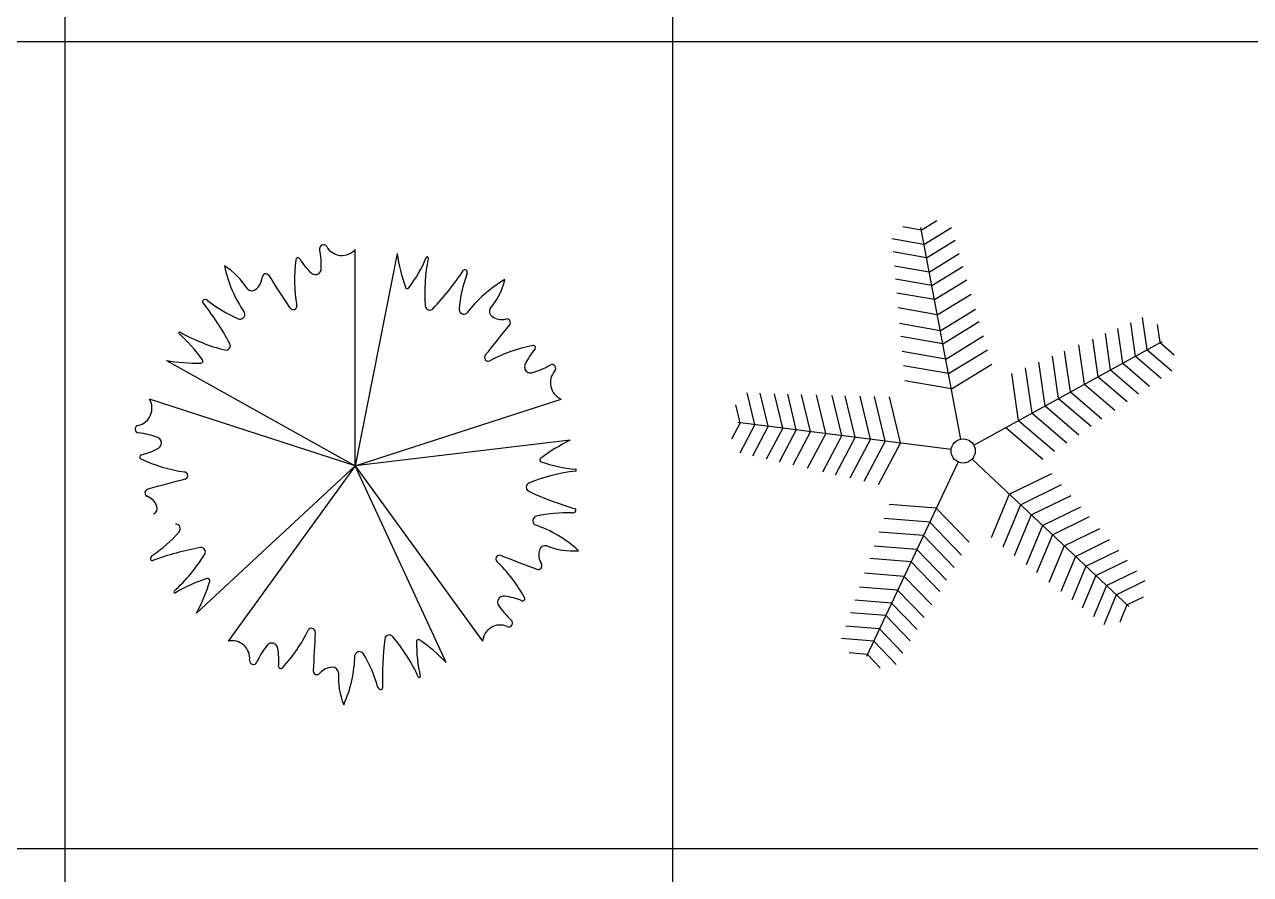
# Model space of a CAD drawing. Header units: millimetres. Extents: x -4017 to 59953, y -688 to 66564.
# Drawn here: x 30828 to 35053, y 34195 to 37122 of the extents above; entities that cross this region are included whole.
import ezdxf

# ---------------------------------------------------------------- set-up
doc = ezdxf.new("R2010")
doc.units = ezdxf.units.MM
doc.layers.add('www.cad-blocks.net', color=7, linetype='Continuous')

# ---------------------------------------------------------------- blocks, each defined once
blk = doc.blocks.new('A$C516926BB')
for p, q in [((33.426, 38.5194), (33.426, 0)), ((35.5196, 38.5194), (35.5196, 0)), ((0, 27.6876), (62.4121, 27.6876)), ((0, 24.9084), (62.4121, 24.9084))]:
    blk.add_line(p, q)
blk = doc.blocks.new('A$C11552F8B')
at = {"color": 0}
for p, q in [((0.7591, 0.8221), (0.7591, 1.5678)), ((0.9034, 1.5537), (0.7591, 0.8221)), ((0.1079, 1.1855), (0.7591, 0.8221)), ((0.7591, 0.8221), (0.0499, 1.0525)), ((0.7591, 0.8221), (1.4683, 1.0525)), ((1.4995, 0.9109), (0.7591, 0.8221)), ((0.2123, 0.3151), (0.7591, 0.8221)), ((0.7591, 0.8221), (0.3208, 0.2188)), ((1.0723, 0.1454), (0.7591, 0.8221)), ((0.7591, 0.8221), (1.1974, 0.2188))]:
    blk.add_line(p, q, dxfattribs=at)
for centre, major_axis, start_param, end_param in [((0.6491, 1.5707), (-0.00933, 0.00933), 4.45685, 7.278091), ((0.3781, 1.513), (0.1866, 0.1866), 5.447375, 5.707295), ((0.7132, 1.6082), (0.0432, 0.0432), 2.886053, 4.775615), ((1.095, 1.4668), (-0.3855, 0.3855), 0.665612, 0.954393), ((0.5613, 1.5311), (0.00544, 0.00544), 6.046464, 8.519594), ((0.763, 1.6543), (0.1617, 0.1617), 2.904871, 3.169838), ((1.5219, 1.6429), (-0.4418, 0.4418), 0.928681, 1.12013), ((0.5632, 1.7242), (0.3377, 0.3377), 4.849433, 5.102139), ((1.6017, 1.417), (-0.4265, 0.4265), 0.583552, 0.858395), ((1.0072, 1.5387), (0.00257, 0.00257), 5.295941, 8.243732), ((0.1804, 1.3037), (0.1721, 0.1721), 6.05413, 6.515261), ((0.7354, 1.5989), (-0.3084, 0.3084), 0.988976, 1.392831), ((0.451, 1.4707), (-0.00917, 0.00917), 4.504964, 7.001364), ((0.6233, 1.5066), (0.018, 0.018), 3.169838, 3.741204), ((0.6222, 1.5007), (0.0137, 0.0137), 3.741204, 5.447375), ((0.2339, 2.1064), (-0.7681, 0.7681), 3.174075, 3.330195), ((1.5913, 1.3178), (0.3372, 0.3372), 2.003056, 2.261542), ((1.1369, 1.4929), (0.00385, 0.00385), 6.270768, 8.042584), ((1.1313, 1.4874), (0.00943, 0.00943), 5.144649, 6.270768), ((0.3799, 1.4755), (0.0412, 0.0412), 4.580471, 5.430568), ((-102.6971, -65.8102), (-87.0903, 87.0903), 4.503881, 4.504964), ((0.9383, 1.44), (-0.00492, 0.00492), 1.12013, 3.278637), ((1.4906, 1.0847), (-0.3084, 0.3084), -0.267661, 0.136194), ((1.0383, 1.5213), (-0.1721, 0.1721), 3.226697, 3.687828), ((0.2414, 1.3817), (0.00943, 0.00943), 0.118101, 1.24422), ((0.4028, 1.4457), (0.0146, 0.0146), 3.065003, 4.580471), ((0.2379, 1.3887), (-0.00385, 0.00385), -0.326576, 1.445239), ((-0.6247, 0.7195), (0.7681, 0.7681), 6.001508, 6.157628), ((0.5448, 1.7667), (-0.3372, 0.3372), 1.688897, 1.947383), ((0.5451, 1.373), (-0.00888, 0.00888), 1.362289, 4.095985), ((1.0154, 1.3742), (-0.0108, 0.0108), 0.858395, 3.174075), ((1.133, 1.3614), (-0.0117, 0.0117), 0.690746, 3.021822), ((1.2421, 1.3537), (-0.0146, 0.0146), 0.23757, 1.753037), ((0.3618, 1.3443), (-0.0117, 0.0117), 1.947383, 4.278459), ((1.2634, 1.3846), (-0.0412, 0.0412), 1.753037, 2.603134), ((1.2808, 1.3155), (0.00917, 0.00917), 4.819123, 7.315523), ((0.1542, 1.2795), (0.00257, 0.00257), 0.269392, 3.217183), ((-0.1594, 0.9145), (-0.3377, 0.3377), 4.535273, 4.78798), ((0.4537, 1.8073), (-0.4265, 0.4265), 1.840189, 2.115032), ((-94.5817, 78.6242), (-87.0903, 87.0903), 3.247245, 3.248327), ((0.3133, 1.2365), (0.0108, 0.0108), 3.685829, 6.001508), ((1.476, 0.7019), (-0.3855, 0.3855), -0.591025, -0.302244), ((1.3722, 1.2293), (0.00544, 0.00544), 4.789827, 7.262957), ((0.2141, 1.8012), (0.4418, 0.4418), 3.756114, 3.947563), ((0.2269, 1.1835), (0.00492, 0.00492), 3.947563, 6.10607), ((1.2169, 1.1958), (-0.00888, 0.00888), 0.105652, 2.839349), ((1.5518, 1.0756), (0.1617, 0.1617), 1.648235, 1.913202), ((1.3681, 1.1627), (0.018, 0.018), 1.913202, 2.484567), ((1.3622, 1.162), (-0.0137, 0.0137), 0.913771, 2.619941), ((1.2985, 1.3979), (0.1866, 0.1866), 4.190738, 4.450658), ((1.4926, 1.1086), (-0.0432, 0.0432), 0.05862, 1.948182), ((1.437, 1.158), (0.00933, 0.00933), 4.771009, 7.592251), ((-0.0027, 1.0214), (0.0432, 0.0432), 4.142691, 6.032252), ((0.0132, 0.9488), (0.00933, 0.00933), 1.001098, 3.822339), ((-0.0158, 0.6733), (-0.1866, 0.1866), -1.14997, -0.89005), ((0.0714, 0.9017), (0.0137, 0.0137), 4.997841, 6.704012), ((0.0662, 0.9045), (0.018, 0.018), 4.426476, 4.997841), ((1.7755, 0.3503), (-0.4418, 0.4418), -0.327956, -0.136507), ((0.0237, 0.8531), (0.00544, 0.00544), 1.019916, 3.493046), ((0.2497, 1.3408), (-0.3855, 0.3855), 1.922249, 2.21103), ((-0.0312, 1.083), (-0.1617, 0.1617), 2.590712, 2.855679), ((1.4021, 0.8426), (0.00492, 0.00492), 1.434289, 3.592796), ((1.5853, 0.2046), (-0.4265, 0.4265), -0.673085, -0.398242), ((1.5564, 1.2872), (0.3377, 0.3377), 3.592796, 3.845502), ((1.5173, 0.8076), (0.00257, 0.00257), 4.039304, 6.987095), ((32.1604, -118.161), (87.0903, 87.0903), 1.04813, 1.049212), ((0.169, 0.7889), (-0.00888, 0.00888), 2.618926, 5.352622), ((1.3633, 0.7489), (-0.0108, 0.0108), -0.398242, 1.917438), ((0.047, 0.7295), (-0.00917, 0.00917), -0.521584, 1.974816), ((1.8183, 1.7184), (0.7681, 0.7681), 3.488234, 3.644354), ((0.0205, 0.6634), (-0.0412, 0.0412), 4.266311, 5.116408), ((0.0559, 0.6759), (-0.0146, 0.0146), 2.750844, 4.266311), ((1.3875, 0.6332), (-0.0117, 0.0117), -0.565891, 1.765184), ((1.4877, 0.1838), (0.3372, 0.3372), 0.746419, 1.004905), ((1.5068, 0.6737), (0.00943, 0.00943), 3.888012, 5.014132), ((1.5138, 0.67), (0.00385, 0.00385), 5.014132, 6.785946), ((-0.2055, 0.9102), (0.3372, 0.3372), 4.516331, 4.774816), ((0.1397, 0.6056), (-0.0117, 0.0117), 3.20402, 5.535096), ((1.2349, 0.2076), (-0.3084, 0.3084), -1.524299, -1.120443), ((1.4139, 0.527), (-0.0146, 0.0146), -1.019067, 0.4964), ((0.0669, 0.5026), (-0.00943, 0.00943), -0.196058, 0.930061), ((0.429, -0.5256), (0.7681, 0.7681), 0.97496, 1.13108), ((-0.2723, 0.8361), (-0.4265, 0.4265), 3.096826, 3.37167), ((0.2272, 0.5261), (0.0108, 0.0108), 4.942466, 7.258146), ((1.256, 0.5022), (-0.00888, 0.00888), -1.150985, 1.582711), ((45.2914, 115.5387), (87.0903, 87.0903), 3.561404, 3.562486), ((1.4499, 0.5163), (-0.0412, 0.0412), 0.4964, 1.346497), ((1.5103, 0.7726), (0.1721, 0.1721), 3.540856, 4.001987), ((0.0591, 0.5015), (0.00385, 0.00385), 2.500857, 4.272672), ((0.8663, 0.1031), (0.3855, 0.3855), 6.00632, 6.2951), ((1.3896, 0.4784), (0.00917, 0.00917), 3.562486, 6.058886), ((0.3874, -0.0228), (0.3377, 0.3377), 1.079522, 1.332228), ((-0.3405, 0.6064), (-0.4418, 0.4418), 3.441955, 3.633404), ((0.2509, 0.4276), (0.00492, 0.00492), 5.2042, 7.362707), ((0.1372, 0.3882), (0.00257, 0.00257), 1.52603, 4.473821), ((1.2687, 0.3535), (-0.0137, 0.0137), -0.342866, 1.363304), ((1.4734, 0.487), (-0.1866, 0.1866), 1.363304, 1.623224), ((1.2712, 0.3481), (-0.018, 0.018), -0.914232, -0.342866), ((1.2451, 0.1465), (0.1617, 0.1617), 0.391597, 0.656564), ((1.3358, 0.3648), (-0.00544, 0.00544), 1.962394, 4.435523), ((0.1084, 0.4979), (0.3855, 0.3855), 4.749683, 5.038463), ((0.6084, 0.2507), (-0.00888, 0.00888), 3.875563, 6.60926), ((1.2582, 0.2131), (-0.0432, 0.0432), -1.198017, 0.691545), ((1.288, 0.2812), (-0.00933, 0.00933), 1.943576, 4.764817), ((0.3341, 0.1592), (0.0432, 0.0432), 5.399328, 7.28889), ((0.4709, 0.1927), (-0.0137, 0.0137), 4.683682, 6.389853), ((123.6224, -6.0813), (-87.0903, 87.0903), 0.73397, 0.735053), ((1.9388, 0.0917), (0.7681, 0.7681), 2.231597, 2.387717), ((0.8762, 0.2248), (0.0108, 0.0108), 6.199103, 8.514783), ((0.4271, -0.1545), (-0.4265, 0.4265), 4.353463, 4.628306), ((1.4478, 0.2075), (0.3377, 0.3377), 2.336159, 2.588865), ((0.9773, 0.2169), (-0.00492, 0.00492), -1.393145, 0.765362), ((0.6244, -0.2903), (-0.4418, 0.4418), 4.698592, 4.890041), ((0.6612, 0.0392), (-0.1866, 0.1866), 0.106667, 0.366588), ((0.4666, 0.1886), (0.018, 0.018), 5.683113, 6.254478), ((0.2668, 0.1511), (0.1617, 0.1617), 5.418146, 5.683113), ((0.3217, 0.1797), (0.3084, 0.3084), 5.073046, 5.476901), ((0.7736, 0.1661), (-0.0117, 0.0117), 4.460657, 6.791733), ((0.3772, -0.0681), (0.3372, 0.3372), 5.772967, 6.031453), ((0.4081, 0.1519), (0.00933, 0.00933), 2.257735, 5.078977), ((0.5024, 0.1323), (-0.00544, 0.00544), 0.705757, 3.178887), ((0.6818, 0.0706), (-0.0412, 0.0412), -0.760237, 0.08986), ((0.6808, 0.1082), (-0.0146, 0.0146), 4.007481, 5.522948), ((0.6271, 0.1163), (-0.00917, 0.00917), 0.735053, 3.231453), ((0.9442, 0.0923), (-0.1721, 0.1721), 0.713422, 1.174553), ((0.9796, 0.0965), (0.00257, 0.00257), 2.782667, 5.730458), ((0.849, 0.0651), (-0.00943, 0.00943), 1.060578, 2.186698), ((0.8477, 0.0573), (0.00385, 0.00385), 3.757494, 5.529309)]:
    blk.add_ellipse(centre, major_axis=major_axis, ratio=1, start_param=start_param, end_param=end_param, dxfattribs=at)
blk = doc.blocks.new('A$C48470491')
at = {"color": 0}
for p, q in [((0.6533, 1.5073), (0.7076, 1.5405)), ((0.6533, 1.5073), (0.7076, 1.5405)), ((0.6533, 1.5073), (0.5905, 1.5182)), ((0.6533, 1.5073), (0.5905, 1.5182)), ((0.7903, 0.7874), (0.6517, 1.5156)), ((0.6627, 1.4574), (0.7581, 1.5157)), ((0.6627, 1.4574), (0.7581, 1.5157)), ((0.6627, 1.4574), (0.5527, 1.4766)), ((0.6627, 1.4574), (0.5527, 1.4766)), ((0.6714, 1.4119), (0.7707, 1.4726)), ((0.6714, 1.4119), (0.7707, 1.4726)), ((0.6714, 1.4119), (0.5567, 1.4319)), ((0.6714, 1.4119), (0.5567, 1.4319)), ((0.6808, 1.3624), (0.7845, 1.4258)), ((0.6808, 1.3624), (0.7845, 1.4258)), ((0.6808, 1.3624), (0.5611, 1.3832)), ((0.6808, 1.3624), (0.5611, 1.3832)), ((0.6897, 1.316), (0.7975, 1.3819)), ((0.6897, 1.316), (0.7975, 1.3819)), ((0.6897, 1.316), (0.5652, 1.3376)), ((0.6897, 1.316), (0.5652, 1.3376)), ((0.6989, 1.2675), (0.811, 1.336)), ((0.6989, 1.2675), (0.811, 1.336)), ((0.6989, 1.2675), (0.5695, 1.29)), ((0.6989, 1.2675), (0.5695, 1.29)), ((0.7088, 1.2153), (0.8255, 1.2866)), ((0.7088, 1.2153), (0.8255, 1.2866)), ((0.7088, 1.2153), (0.5741, 1.2388)), ((0.7088, 1.2153), (0.5741, 1.2388)), ((0.7193, 1.1606), (0.8408, 1.2348)), ((0.7193, 1.1606), (0.8408, 1.2348)), ((0.7193, 1.1606), (0.579, 1.185)), ((0.7193, 1.1606), (0.579, 1.185)), ((0.728, 1.115), (0.8535, 1.1917)), ((0.728, 1.115), (0.8535, 1.1917)), ((1.3919, 1.0726), (1.3754, 1.1878)), ((1.3919, 1.0726), (1.3754, 1.1878)), ((1.4325, 1.0949), (1.4167, 1.2055)), ((1.4325, 1.0949), (1.4167, 1.2055)), ((0.7379, 1.0629), (0.868, 1.1424)), ((0.7379, 1.0629), (0.868, 1.1424)), ((1.3063, 1.0256), (1.2885, 1.1506)), ((1.3063, 1.0256), (1.2885, 1.1506)), ((1.3478, 1.0483), (1.3306, 1.1686)), ((1.3478, 1.0483), (1.3306, 1.1686)), ((1.477, 1.1193), (1.468, 1.1824)), ((1.477, 1.1193), (1.468, 1.1824)), ((0.728, 1.115), (0.583, 1.1402)), ((0.728, 1.115), (0.583, 1.1402)), ((0.8347, 0.7665), (1.4844, 1.1234)), ((0.8347, 0.7665), (1.4844, 1.1234)), ((1.2165, 0.9763), (1.1972, 1.1116)), ((1.2165, 0.9763), (1.1972, 1.1116)), ((1.2631, 1.0018), (1.2445, 1.1318)), ((1.2631, 1.0018), (1.2445, 1.1318)), ((1.477, 1.1193), (1.5254, 1.0779)), ((1.477, 1.1193), (1.5254, 1.0779)), ((0.7379, 1.0629), (0.5876, 1.089)), ((0.7379, 1.0629), (0.5876, 1.089)), ((0.7474, 1.0127), (0.882, 1.0949)), ((0.7474, 1.0127), (0.882, 1.0949)), ((1.127, 0.9271), (1.1062, 1.0727)), ((1.127, 0.9271), (1.1062, 1.0727)), ((1.1677, 0.9494), (1.1475, 1.0904)), ((1.1677, 0.9494), (1.1475, 1.0904)), ((1.3919, 1.0726), (1.4803, 0.9969)), ((1.3919, 1.0726), (1.4803, 0.9969)), ((1.4325, 1.0949), (1.5174, 1.0222)), ((1.4325, 1.0949), (1.5174, 1.0222)), ((0.7474, 1.0127), (0.5921, 1.0397)), ((0.7474, 1.0127), (0.5921, 1.0397)), ((0.7574, 0.9605), (0.8965, 1.0455)), ((0.7574, 0.9605), (0.8965, 1.0455)), ((1.0357, 0.8769), (1.0134, 1.033)), ((1.0357, 0.8769), (1.0134, 1.033)), ((1.0805, 0.9015), (1.059, 1.0525)), ((1.0805, 0.9015), (1.059, 1.0525)), ((1.3063, 1.0256), (1.4023, 0.9434)), ((1.3063, 1.0256), (1.4023, 0.9434)), ((1.3478, 1.0483), (1.4401, 0.9693)), ((1.3478, 1.0483), (1.4401, 0.9693)), ((0.7574, 0.9605), (0.5967, 0.9884)), ((0.7574, 0.9605), (0.5967, 0.9884)), ((0.9892, 0.8514), (0.9661, 1.0128)), ((0.9892, 0.8514), (0.9661, 1.0128)), ((1.2165, 0.9763), (1.3204, 0.8873)), ((1.2165, 0.9763), (1.3204, 0.8873)), ((1.2631, 1.0018), (1.3628, 0.9164)), ((1.2631, 1.0018), (1.3628, 0.9164)), ((0.0801, 0.8374), (0.0542, 0.946)), ((0.0801, 0.8374), (0.0542, 0.946)), ((0.126, 0.8315), (0.099, 0.9448)), ((0.126, 0.8315), (0.099, 0.9448)), ((0.176, 0.8252), (0.1478, 0.9434)), ((0.176, 0.8252), (0.1478, 0.9434)), ((0.2229, 0.8193), (0.1936, 0.9421)), ((0.2229, 0.8193), (0.1936, 0.9421)), ((0.2719, 0.8131), (0.2414, 0.9408)), ((0.2719, 0.8131), (0.2414, 0.9408)), ((0.3246, 0.8064), (0.2928, 0.9394)), ((0.3246, 0.8064), (0.2928, 0.9394)), ((0.3799, 0.7994), (0.3468, 0.9379)), ((0.3799, 0.7994), (0.3468, 0.9379)), ((0.4259, 0.7936), (0.3917, 0.9366)), ((0.4259, 0.7936), (0.3917, 0.9366)), ((0.4785, 0.7869), (0.4431, 0.9352)), ((0.4785, 0.7869), (0.4431, 0.9352)), ((0.5292, 0.7805), (0.4926, 0.9338)), ((0.5292, 0.7805), (0.4926, 0.9338)), ((0.5819, 0.7738), (0.5441, 0.9324)), ((0.5819, 0.7738), (0.5441, 0.9324)), ((1.1677, 0.9494), (1.2758, 0.8568)), ((1.1677, 0.9494), (1.2758, 0.8568)), ((0.0298, 0.8437), (0.015, 0.9057)), ((0.0298, 0.8437), (0.015, 0.9057)), ((1.0805, 0.9015), (1.1964, 0.8024)), ((1.0805, 0.9015), (1.1964, 0.8024)), ((1.127, 0.9271), (1.2387, 0.8314)), ((1.127, 0.9271), (1.2387, 0.8314)), ((0.9892, 0.8514), (1.113, 0.7453)), ((0.9892, 0.8514), (1.113, 0.7453)), ((1.0357, 0.8769), (1.1555, 0.7744)), ((1.0357, 0.8769), (1.1555, 0.7744)), ((0.0298, 0.8437), (0, 0.7874)), ((0.0298, 0.8437), (0, 0.7874)), ((0.7567, 0.7517), (0.0214, 0.8448)), ((0.0801, 0.8374), (0.0279, 0.7386)), ((0.0801, 0.8374), (0.0279, 0.7386)), ((0.126, 0.8315), (0.0716, 0.7286)), ((0.126, 0.8315), (0.0716, 0.7286)), ((0.176, 0.8252), (0.1192, 0.7178)), ((0.176, 0.8252), (0.1192, 0.7178)), ((0.2229, 0.8193), (0.1639, 0.7076)), ((0.2229, 0.8193), (0.1639, 0.7076)), ((0.2719, 0.8131), (0.2105, 0.6969)), ((0.2719, 0.8131), (0.2105, 0.6969)), ((0.3246, 0.8064), (0.2607, 0.6855)), ((0.3246, 0.8064), (0.2607, 0.6855)), ((0.9451, 0.8271), (1.0728, 0.7177)), ((0.3799, 0.7994), (0.3133, 0.6735)), ((0.3799, 0.7994), (0.3133, 0.6735)), ((0.4259, 0.7936), (0.3571, 0.6635)), ((0.4259, 0.7936), (0.3571, 0.6635)), ((0.4785, 0.7869), (0.4072, 0.6521)), ((0.4785, 0.7869), (0.4072, 0.6521)), ((0.5292, 0.7805), (0.4556, 0.6411)), ((0.5292, 0.7805), (0.4556, 0.6411)), ((0.5819, 0.7738), (0.5057, 0.6296)), ((0.5819, 0.7738), (0.5057, 0.6296)), ((0.7804, 0.7086), (0.4645, 0.038)), ((0.7804, 0.7086), (0.4645, 0.038)), ((0.8286, 0.7178), (1.3688, 0.2102)), ((0.957, 0.5972), (1.1034, 0.669)), ((0.957, 0.5972), (1.1034, 0.669)), ((0.957, 0.5972), (0.8944, 0.4466)), ((0.957, 0.5972), (0.8944, 0.4466)), ((0.9957, 0.5608), (1.1372, 0.6303)), ((0.9957, 0.5608), (1.1372, 0.6303)), ((1.033, 0.5258), (1.1698, 0.5929)), ((1.033, 0.5258), (1.1698, 0.5929)), ((0.7053, 0.5492), (0.5427, 0.5622)), ((0.7053, 0.5492), (0.5427, 0.5622)), ((0.9957, 0.5608), (0.9351, 0.4152)), ((0.9957, 0.5608), (0.9351, 0.4152)), ((1.0716, 0.4895), (1.2037, 0.5543)), ((1.0716, 0.4895), (1.2037, 0.5543)), ((0.6827, 0.5012), (0.5255, 0.5138)), ((0.6827, 0.5012), (0.5255, 0.5138)), ((0.7053, 0.5492), (0.8188, 0.4322)), ((0.7053, 0.5492), (0.8188, 0.4322)), ((1.033, 0.5258), (0.9744, 0.385)), ((1.033, 0.5258), (0.9744, 0.385)), ((1.1054, 0.4577), (1.2332, 0.5204)), ((1.1054, 0.4577), (1.2332, 0.5204)), ((0.6609, 0.4549), (0.5089, 0.4671)), ((0.6609, 0.4549), (0.5089, 0.4671)), ((0.6827, 0.5012), (0.7925, 0.388)), ((0.6827, 0.5012), (0.7925, 0.388)), ((1.0716, 0.4895), (1.0151, 0.3536)), ((1.0716, 0.4895), (1.0151, 0.3536)), ((1.146, 0.4195), (1.2688, 0.4798)), ((1.146, 0.4195), (1.2688, 0.4798)), ((0.6609, 0.4549), (0.7671, 0.3455)), ((0.6609, 0.4549), (0.7671, 0.3455)), ((1.1054, 0.4577), (1.0507, 0.3262)), ((1.1054, 0.4577), (1.0507, 0.3262)), ((1.1847, 0.3832), (1.3026, 0.441)), ((1.1847, 0.3832), (1.3026, 0.441)), ((0.6383, 0.4069), (0.4916, 0.4187)), ((0.6383, 0.4069), (0.4916, 0.4187)), ((0.6383, 0.4069), (0.7407, 0.3014)), ((0.6383, 0.4069), (0.7407, 0.3014)), ((1.146, 0.4195), (1.0935, 0.2933)), ((1.146, 0.4195), (1.0935, 0.2933)), ((1.1847, 0.3832), (1.1343, 0.2619)), ((1.1847, 0.3832), (1.1343, 0.2619)), ((1.2207, 0.3494), (1.3341, 0.405)), ((1.2207, 0.3494), (1.3341, 0.405)), ((0.6185, 0.365), (0.4766, 0.3763)), ((0.6185, 0.365), (0.4766, 0.3763)), ((0.6185, 0.365), (0.7177, 0.2628)), ((0.6185, 0.365), (0.7177, 0.2628)), ((1.2207, 0.3494), (1.1722, 0.2327)), ((1.2207, 0.3494), (1.1722, 0.2327)), ((1.2551, 0.317), (1.3642, 0.3705)), ((1.2551, 0.317), (1.3642, 0.3705)), ((0.5948, 0.3145), (0.4585, 0.3255)), ((0.5948, 0.3145), (0.4585, 0.3255)), ((0.5948, 0.3145), (0.69, 0.2164)), ((0.5948, 0.3145), (0.69, 0.2164)), ((1.2551, 0.317), (1.2085, 0.2048)), ((1.2551, 0.317), (1.2085, 0.2048)), ((1.2919, 0.2825), (1.3964, 0.3338)), ((1.2919, 0.2825), (1.3964, 0.3338)), ((1.3256, 0.2508), (1.4259, 0.3)), ((1.3256, 0.2508), (1.4259, 0.3)), ((0.5721, 0.2665), (0.4412, 0.277)), ((0.5721, 0.2665), (0.4412, 0.277)), ((0.5721, 0.2665), (0.6636, 0.1723)), ((0.5721, 0.2665), (0.6636, 0.1723)), ((1.2919, 0.2825), (1.2472, 0.175)), ((1.2919, 0.2825), (1.2472, 0.175)), ((0.5511, 0.2218), (0.4252, 0.2319)), ((0.5511, 0.2218), (0.4252, 0.2319)), ((0.5511, 0.2218), (0.6391, 0.1312)), ((0.5511, 0.2218), (0.6391, 0.1312)), ((1.3256, 0.2508), (1.2827, 0.1476)), ((1.3256, 0.2508), (1.2827, 0.1476)), ((1.3626, 0.216), (1.3381, 0.1572)), ((1.3626, 0.216), (1.3381, 0.1572)), ((1.3626, 0.216), (1.4198, 0.2441)), ((1.3626, 0.216), (1.4198, 0.2441)), ((0.531, 0.1791), (0.4098, 0.1888)), ((0.531, 0.1791), (0.4098, 0.1888)), ((0.531, 0.1791), (0.6156, 0.0919)), ((0.531, 0.1791), (0.6156, 0.0919)), ((0.5095, 0.1335), (0.3935, 0.1428)), ((0.5095, 0.1335), (0.3935, 0.1428)), ((0.5095, 0.1335), (0.5906, 0.05)), ((0.5095, 0.1335), (0.5906, 0.05)), ((0.4898, 0.0916), (0.3784, 0.1005)), ((0.4898, 0.0916), (0.3784, 0.1005)), ((0.4898, 0.0916), (0.5676, 0.0114)), ((0.4898, 0.0916), (0.5676, 0.0114)), ((0.4682, 0.0457), (0.4047, 0.0508)), ((0.4682, 0.0457), (0.4047, 0.0508)), ((0.4682, 0.0457), (0.5125, 0)), ((0.4682, 0.0457), (0.5125, 0))]:
    blk.add_line(p, q, dxfattribs=at)
blk.add_ellipse((0.7981, 0.7464), major_axis=(0.0295, 0.0295), ratio=1, start_param=5.497787, end_param=11.780972, dxfattribs=at)

msp = doc.modelspace()

# ---------------------------------------------------------------- block references
at = {"xscale": 1000, "yscale": 1000, "zscale": 1000}
for name, p in [('A$C48470491', (33264.7, 34906.8)), ('A$C11552F8B', (31208.7, 34779.4))]:
    msp.add_blockref(name, p, dxfattribs=at)
at = {"layer": 'www.cad-blocks.net', "color": 155, "true_color": 0x546d8e, "xscale": 1000, "yscale": 1000, "zscale": 1000}
msp.add_blockref('A$C516926BB', (-2458.7, 9375.6), dxfattribs=at)

doc.saveas('drawing.dxf')
